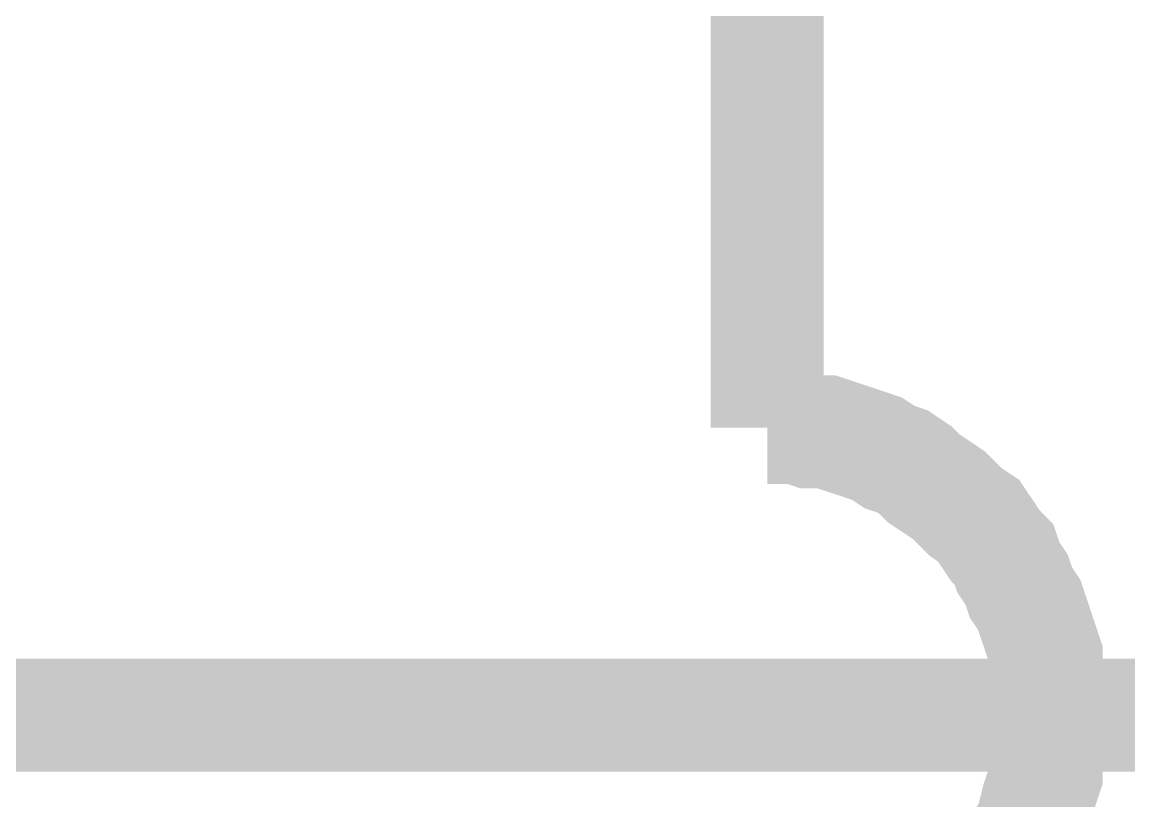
# Model space of a CAD drawing. Header units: inches. Extents: x 0 to 22.3, y 0 to 15.7.
# Drawn here: x 3.5225 to 3.6382, y 3.8913 to 3.9727 of the extents above; entities that cross this region are included whole.
import ezdxf

# ---------------------------------------------------------------- set-up
doc = ezdxf.new("R2010")
doc.units = ezdxf.units.IN
doc.header["$MEASUREMENT"] = 0
doc.layers.add('Sheet', color=255, linetype='Continuous')

msp = doc.modelspace()

# ---------------------------------------------------------------- linework, layer by layer
at = {"layer": 'Sheet'}
for points in [[(3.60041, 5.27002, 0.0118, 0.0118, 0), (3.60041, 4.00014, 0.0118, 0.0118, 0), (3.60041, 3.9303, 0.0118, 0.0118, 0)], [(3.23042, 3.90025, 0.0118, 0.0118, 0), (4.00001, 3.90025, 0.0118, 0.0118, 0), (4.00001, 4.00014, 0.0118, 0.0118, 0)], [(3.63003, 3.90025, 0.0118, 0.0118, 0), (3.63003, 3.90157, 0.0118, 0.0118, 0), (3.63003, 3.90334, 0.0118, 0.0118, 0), (3.62958, 3.90467, 0.0118, 0.0118, 0), (3.62958, 3.90644, 0.0118, 0.0118, 0), (3.62914, 3.90776, 0.0118, 0.0118, 0), (3.6287, 3.90909, 0.0118, 0.0118, 0), (3.62826, 3.91041, 0.0118, 0.0118, 0), (3.62782, 3.91174, 0.0118, 0.0118, 0), (3.62693, 3.91307, 0.0118, 0.0118, 0), (3.62649, 3.91439, 0.0118, 0.0118, 0), (3.62561, 3.91572, 0.0118, 0.0118, 0), (3.62516, 3.91704, 0.0118, 0.0118, 0), (3.62428, 3.91793, 0.0118, 0.0118, 0), (3.6234, 3.91925, 0.0118, 0.0118, 0), (3.62251, 3.92058, 0.0118, 0.0118, 0), (3.62119, 3.92146, 0.0118, 0.0118, 0), (3.6203, 3.92235, 0.0118, 0.0118, 0), (3.61942, 3.92323, 0.0118, 0.0118, 0), (3.61809, 3.92412, 0.0118, 0.0118, 0), (3.61677, 3.925, 0.0118, 0.0118, 0), (3.61588, 3.92588, 0.0118, 0.0118, 0), (3.61456, 3.92677, 0.0118, 0.0118, 0), (3.61323, 3.92721, 0.0118, 0.0118, 0), (3.6119, 3.92809, 0.0118, 0.0118, 0), (3.61058, 3.92854, 0.0118, 0.0118, 0), (3.60925, 3.92898, 0.0118, 0.0118, 0), (3.60792, 3.92942, 0.0118, 0.0118, 0), (3.6066, 3.92986, 0.0118, 0.0118, 0), (3.60483, 3.92986, 0.0118, 0.0118, 0), (3.6035, 3.9303, 0.0118, 0.0118, 0), (3.60174, 3.9303, 0.0118, 0.0118, 0), (3.60041, 3.9303, 0.0118, 0.0118, 0)], [(3.60041, 3.9303, 0.0118, 0.0118, 0), (3.60041, 3.9303, 0.0118, 0.0118, 0), (3.60041, 3.9303, 0.0118, 0.0118, 0), (3.60041, 3.9303, 0.0118, 0.0118, 0), (3.60041, 3.9303, 0.0118, 0.0118, 0), (3.60041, 3.9303, 0.0118, 0.0118, 0), (3.60041, 3.9303, 0.0118, 0.0118, 0), (3.60041, 3.9303, 0.0118, 0.0118, 0), (3.60041, 3.9303, 0.0118, 0.0118, 0), (3.60041, 3.9303, 0.0118, 0.0118, 0), (3.60041, 3.9303, 0.0118, 0.0118, 0), (3.60041, 3.9303, 0.0118, 0.0118, 0), (3.60041, 3.9303, 0.0118, 0.0118, 0), (3.60041, 3.9303, 0.0118, 0.0118, 0), (3.60041, 3.9303, 0.0118, 0.0118, 0), (3.60041, 3.9303, 0.0118, 0.0118, 0), (3.60041, 3.9303, 0.0118, 0.0118, 0), (3.60041, 3.9303, 0.0118, 0.0118, 0), (3.60041, 3.9303, 0.0118, 0.0118, 0), (3.60041, 3.9303, 0.0118, 0.0118, 0), (3.60041, 3.9303, 0.0118, 0.0118, 0), (3.60041, 3.9303, 0.0118, 0.0118, 0), (3.60041, 3.9303, 0.0118, 0.0118, 0), (3.60041, 3.9303, 0.0118, 0.0118, 0), (3.60041, 3.9303, 0.0118, 0.0118, 0), (3.60041, 3.9303, 0.0118, 0.0118, 0), (3.60041, 3.9303, 0.0118, 0.0118, 0), (3.60041, 3.9303, 0.0118, 0.0118, 0), (3.60041, 3.9303, 0.0118, 0.0118, 0), (3.60041, 3.9303, 0.0118, 0.0118, 0), (3.60041, 3.9303, 0.0118, 0.0118, 0), (3.60041, 3.9303, 0.0118, 0.0118, 0), (3.60041, 3.9303, 0.0118, 0.0118, 0)], [(3.62561, 3.88478, 0.0118, 0.0118, 0), (3.62649, 3.88566, 0.0118, 0.0118, 0), (3.62693, 3.88699, 0.0118, 0.0118, 0), (3.62782, 3.88831, 0.0118, 0.0118, 0), (3.62826, 3.88964, 0.0118, 0.0118, 0), (3.6287, 3.89141, 0.0118, 0.0118, 0), (3.62914, 3.89273, 0.0118, 0.0118, 0), (3.62958, 3.89406, 0.0118, 0.0118, 0), (3.62958, 3.89583, 0.0118, 0.0118, 0), (3.63003, 3.89715, 0.0118, 0.0118, 0), (3.63003, 3.89848, 0.0118, 0.0118, 0), (3.63003, 3.90025, 0.0118, 0.0118, 0)]]:
    msp.add_lwpolyline(points, format="xyseb", dxfattribs=at)

doc.saveas('drawing.dxf')
